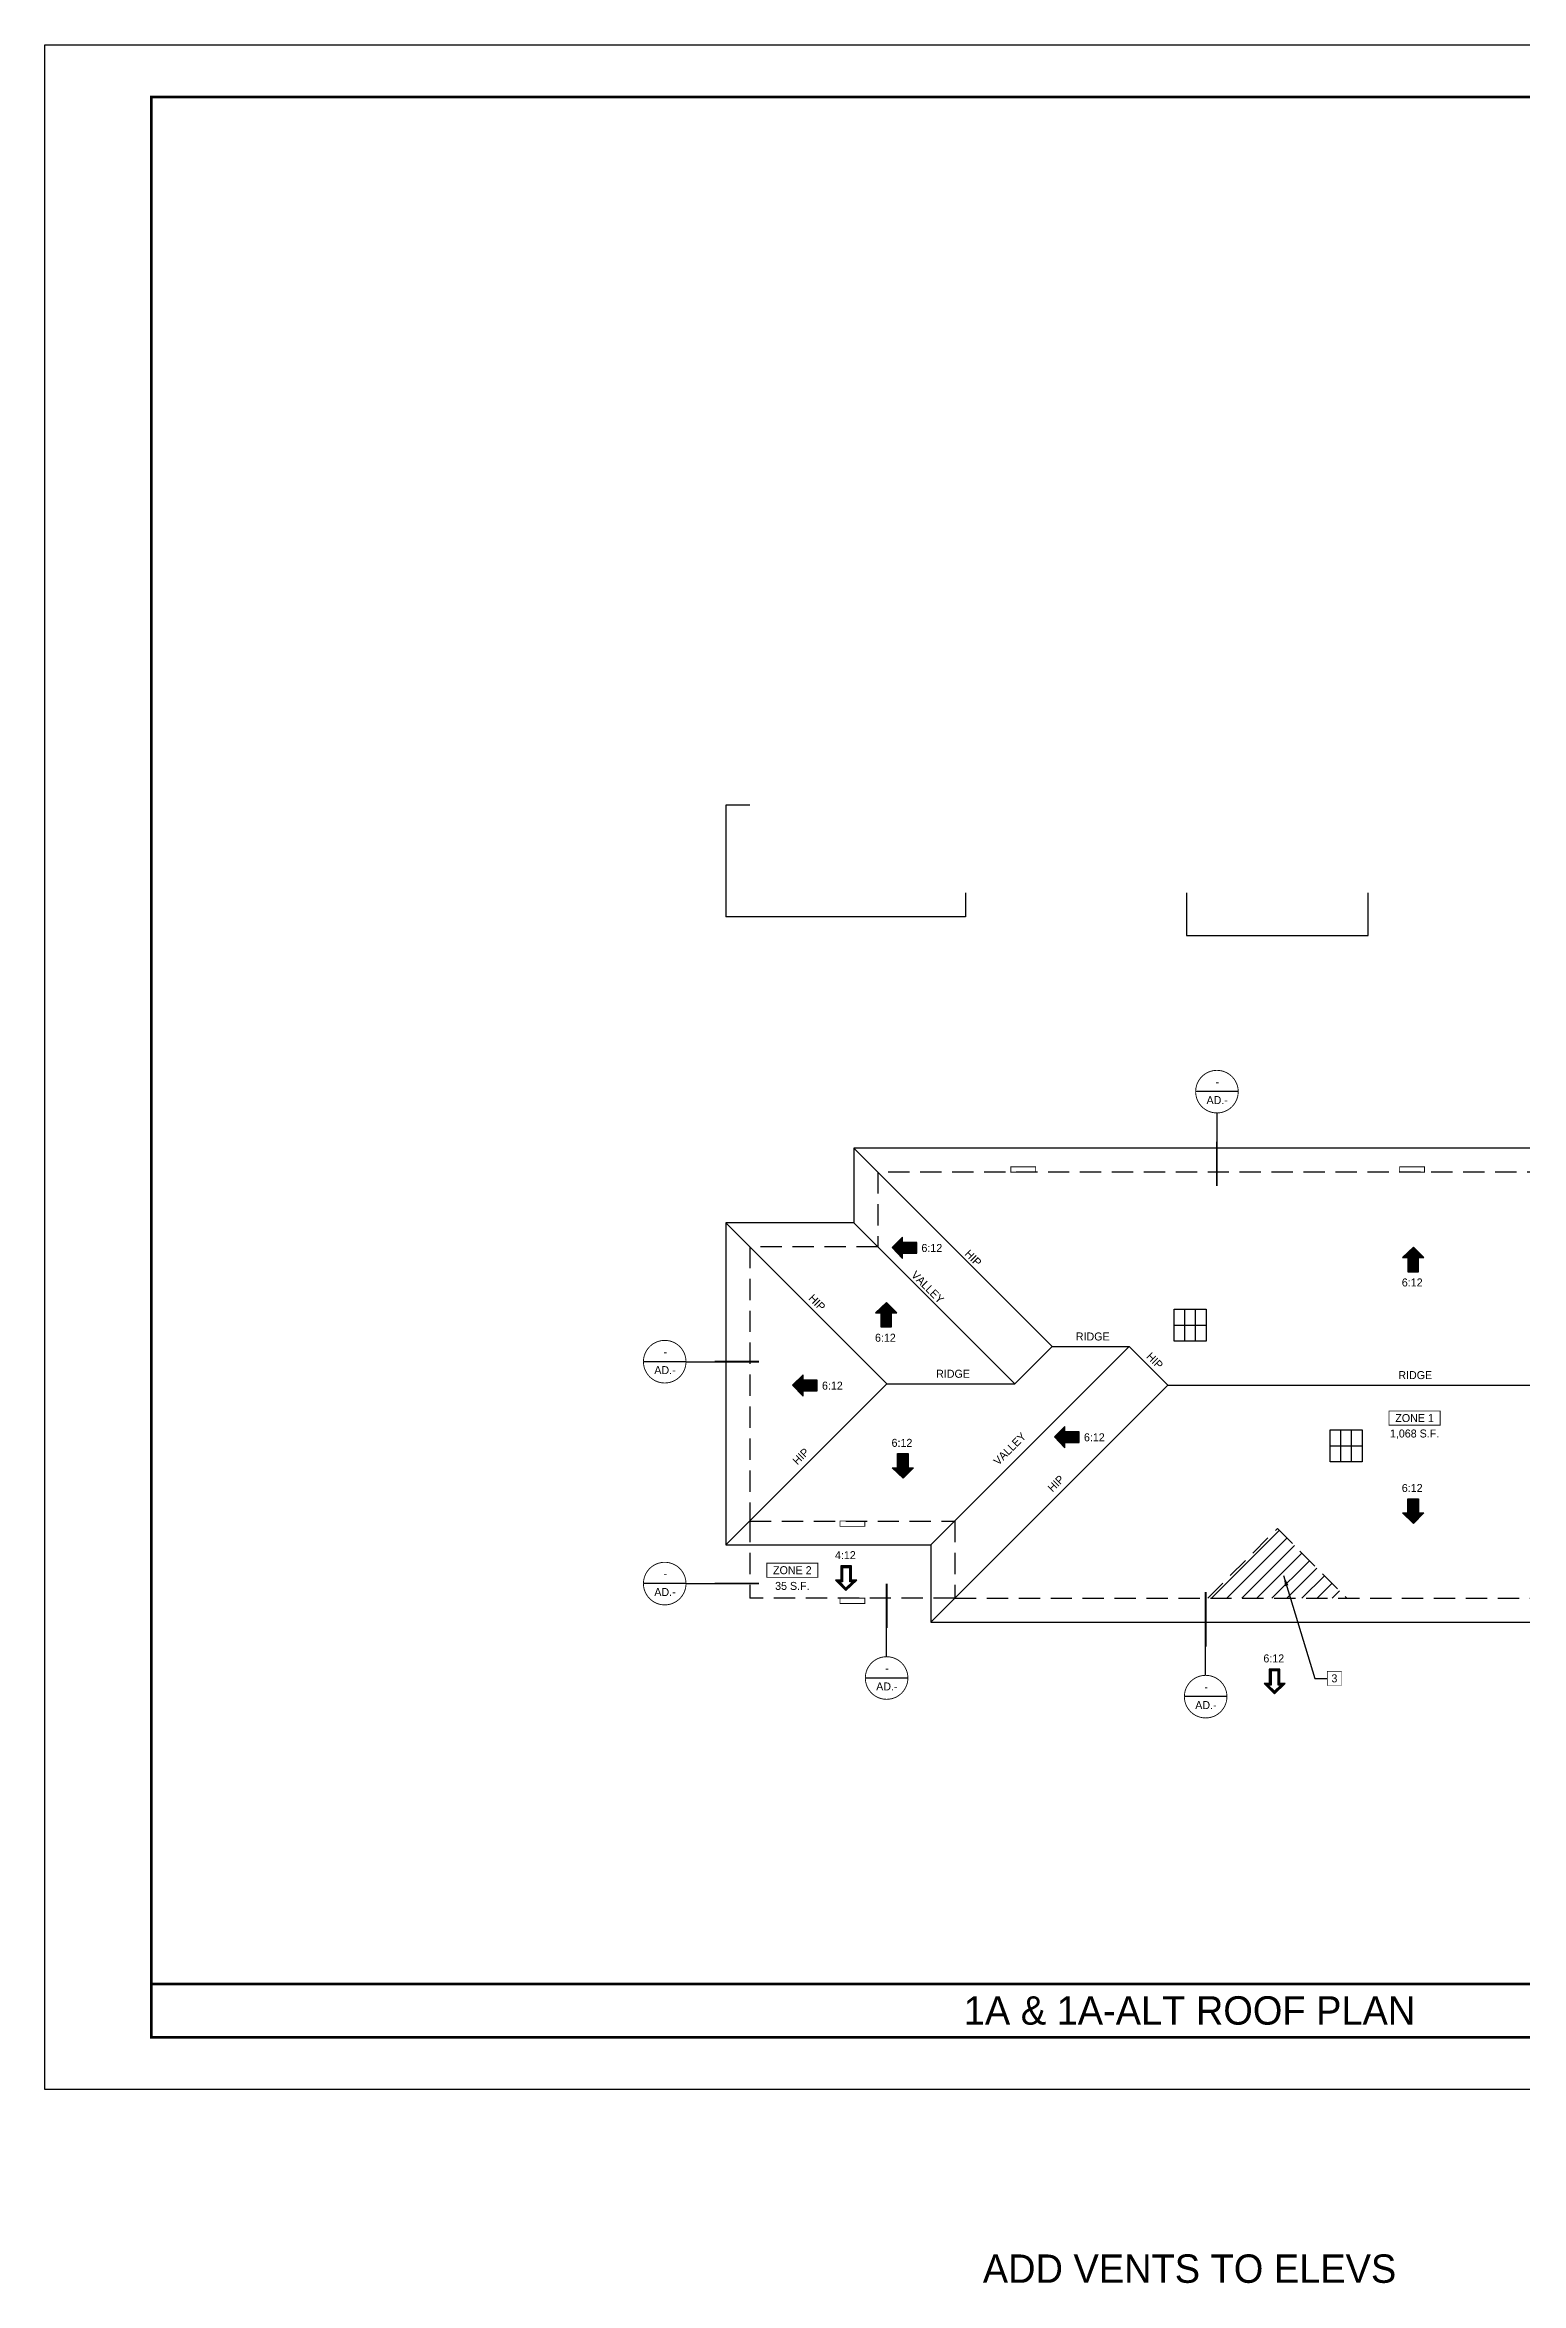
# Model space of a CAD drawing. Extents: x -4845 to 1196, y -1368 to 401.
# Drawn here: x -1728 to -896, y -1261 to 0 of the extents above; entities that cross this region are included whole.
import ezdxf
from ezdxf.enums import TextEntityAlignment as Align

# ---------------------------------------------------------------- set-up
doc = ezdxf.new("R2010")
doc.units = 0
doc.header["$LTSCALE"] = 48
doc.header["$MEASUREMENT"] = 0
doc.linetypes.add('HIDDEN', pattern=[0.375, 0.25, -0.125])
doc.layers.get('0').update_dxf_attribs({"linetype": 'CONTINUOUS'})
doc.layers.add('24X36TB', color=7, linetype='CONTINUOUS', lineweight=30)
for name, color, linetype in [('A-DIMS', 3, 'CONTINUOUS'), ('A-HATCH', 40, 'CONTINUOUS'), ('A-RF-BLDG', 42, 'HIDDEN'), ('A-RF-ROOF', 242, 'CONTINUOUS'), ('A-SYM', 2, 'CONTINUOUS'), ('A-SYM TEXT', 3, 'CONTINUOUS'), ('A-SYM-TEXT', 3, 'CONTINUOUS'), ('A-SYMTEXT', 2, 'CONTINUOUS'), ('A-TEXT', 3, 'CONTINUOUS'), ('TB-text', 3, 'CONTINUOUS')]:
    doc.layers.add(name, color=color, linetype=linetype)
doc.styles.get("Standard").update_dxf_attribs({"font": 'ERASMD.TTF', "height": 4.5})
doc.dimstyles.new('ARROW$7', dxfattribs={"dimscale": 48, "dimtxt": 0.18, "dimasz": 0.125, "dimexe": 0.1875, "dimexo": 0.0625, "dimgap": 0.09375, "dimtad": 1, "dimdec": 4, "dimzin": 3, "dimdsep": 46, "dimlunit": 4, "dimtxsty": 'Standard', "dimcen": 0.09375, "dimdle": 0.125, "dimclrd": 7, "dimclre": 7, "dimclrt": 7, "dimadec": 0, "dimazin": 0, "dimtfac": 1, "dimtdec": 4, "dimtofl": 0, "dimtmove": 2, "dimatfit": 3, "dimfxl": 1, "dimfrac": 2, "dimtolj": 1, "dimtzin": 0, "dimarcsym": 0})

# ---------------------------------------------------------------- blocks, each defined once
blk = doc.blocks.new('01PSRV01')
at = {"color": 0, "linetype": 'ByBlock'}
blk.add_lwpolyline([(0, 0.5), (-0.4330127018922099, -0.25), (0.4330127018922099, -0.25)], close=True, dxfattribs=at)
blk.add_attdef('NUMBER', text='', height=0.25, dxfattribs=at).set_placement((0, 0), align=Align.MIDDLE)
blk = doc.blocks.new('A$C06A91398')
at = {"layer": '24X36TB'}
for p, q in [((495.616438165267, 322.6444678693588), (495.616438165267, 274.6444678693588)), ((444.616438165267, 306.6444678693588), (582.616438165267, 306.6444678693588)), ((444.616438165267, 290.6444678693588), (582.616438165267, 290.6444678693588)), ((444.616438165267, 274.6444678693588), (582.616438165267, 274.6444678693588)), ((464.9224525990321, 250.6444678693588), (464.9224525990321, 202.6444678693588)), ((531.5331086224433, 250.6444678693588), (531.5331086224433, 202.6444678693588)), ((444.616438165267, 234.6444678693588), (582.616438165267, 234.6444678693588)), ((444.616438165267, 218.6444678693588), (582.616438165267, 218.6444678693588))]:
    blk.add_line(p, q, dxfattribs=at)
blk.add_lwpolyline([(-1115.883561834733, 1085.144467869359), (612.116438165267, 1085.144467869359), (612.116438165267, -66.85553213064122), (-1115.883561834733, -66.85553213064122)], close=True, dxfattribs=at)
for points, const_width in [([(420.616438165267, -37.35553213064122), (420.616438165267, 1055.644467869359), (-1055.883561834733, 1055.644467869359), (-1055.883561834733, -37.35553213064122)], 1.5), ([(444.616438165267, 647.5168650718915), (444.616438165267, 959.2602155288696), (582.616438165267, 959.2602155288696), (582.616438165267, 647.5168650718915)], 1.5), ([(444.616438165267, 346.6444678693588), (444.616438165267, 623.5168650718915), (582.616438165267, 623.5168650718915), (582.616438165267, 346.6444678693588)], 1.5), ([(444.616438165267, 274.6444678693588), (444.616438165267, 322.6444678693588), (582.616438165267, 322.6444678693588), (582.616438165267, 274.6444678693588)], 1.5), ([(444.616438165267, 202.6444678693588), (444.616438165267, 250.6444678693588), (582.616438165267, 250.6444678693588), (582.616438165267, 202.6444678693588)], 1.5), ([(444.616438165267, 178.6444678693588), (582.616438165267, 178.6444678693588), (582.616438165267, 154.6444678693588), (444.616438165267, 154.6444678693588)], 1.5), ([(444.616438165267, 34.64446786935878), (444.616438165267, 130.6444678693588), (582.616438165267, 130.6444678693588), (582.616438165267, 34.64446786935878)], 1.5), ([(444.616438165267, 10.64446786935878), (582.616438165267, 10.64446786935878), (582.616438165267, -37.35553213064122), (444.616438165267, -37.35553213064122)], 2)]:
    blk.add_lwpolyline(points, close=True, dxfattribs=dict(at, const_width=const_width))
at = {"layer": '24X36TB', "const_width": 1.5}
blk.add_lwpolyline([(513.616438165267, 250.6444678693588), (513.616438165267, 202.6444678693588)], dxfattribs=at)
at = {"layer": 'TB-text', "xscale": 14.40000000000146, "yscale": 14.39999999999418, "zscale": 14.4}
for p, values in [((456.1092900877156, 240.1680923055465), {'NUMBER': '1'}), ((522.7199461111195, 240.1680923055465), {'NUMBER': '4'}), ((456.1092900877156, 224.1680923055465), {'NUMBER': '2'}), ((522.7199461111195, 224.1680923055465), {'NUMBER': '5'}), ((456.1092900877156, 208.1680923055465), {'NUMBER': '3'}), ((522.7199461111195, 208.1680923055465), {'NUMBER': '6'})]:
    blk.add_blockref('01PSRV01', p, dxfattribs=at).add_auto_attribs(values)
at = {"layer": 'TB-text', "char_height": 4.5, "width": 51, "attachment_point": 4}
for s, insert in [('{\\fEras Medium ITC|b0|i0|c0|p34;DATE}', (451.262750278318, 314.6444678693588)), ('{\\fEras Medium ITC|b0|i0|c0|p34;PROJECT NO.}', (451.262750278318, 298.6444678693588)), ('{\\fEras Medium ITC|b0|i0|c0|p34;SCALE}', (451.262750278318, 282.6444678693588))]:
    blk.add_mtext(s, dxfattribs=dict(at, insert=insert))
blk = doc.blocks.new('ROOF ARROW 1')
at = {"layer": 'A-SYM-TEXT'}
h = blk.add_hatch(color=7, dxfattribs=at)
h.paths.add_polyline_path([(-8, 3), (-8, 6.000000000007276), (-13.84451850976257, 0.1554814902119688), (-8, -5.999999999992724), (-7.999999999998181, -3), (0, -3), (0, 3)])
h.paths.add_polyline_path([(-1, 2), (-1, -2), (-9, -2), (-9.000000000001819, -3.494470869867655), (-12.44839124063583, 0.1373951969799236), (-8.999999999998181, 3.585786437615752), (-9.000000000001819, 2)], flags=16)
at = {"layer": 'A-SYM-TEXT', "color": 7}
blk.add_lwpolyline([(-13.8445185097662, 0.1554814902192447), (-8, -6), (-8, -3), (0, -3), (0, 3), (-8, 3), (-8, 6), (-13.8445185097662, 0.1554814902192447)], dxfattribs=at)
blk.add_lwpolyline([(-12.44839124063583, 0.1373951969799236), (-9, -3.494470869874931), (-9, -2), (-1, -2), (-1, 2), (-9, 2), (-9, 3.585786437623028)], close=True, dxfattribs=at)

msp = doc.modelspace()

# ---------------------------------------------------------------- hatches: boundary and pattern name
at = {"layer": 'A-HATCH'}
h = msp.add_hatch(dxfattribs=at)
h.set_pattern_fill('ANSI31,_O', color=256, scale=48)
h.set_pattern_definition([(45, (0, 0), (-4.242640687119285, 4.242640687119286), [])])
h.paths.add_polyline_path([(-1033.29719036351, -835.9178914970762), (-1072.539831050738, -875.1605321843042), (-994.0545496762298, -875.1605321843557)])
at = {"layer": 'A-SYM-TEXT'}
for points in [[(-1250.420984435793, -677.6501205262807), (-1244.576465926012, -683.8056020165), (-1244.576465926012, -680.8056020165), (-1236.576465926012, -680.8056020165), (-1236.576465926012, -677.8056020165), (-1236.576465926012, -674.8056020165), (-1244.576465926012, -674.8056020165), (-1244.576465926012, -671.8056020165)], [(-956.6490681855789, -677.3404279750694), (-962.8045496757982, -683.1849464848501), (-959.8045496757982, -683.1849464848501), (-959.8045496757982, -691.1849464848501), (-956.8045496757982, -691.1849464848501), (-953.8045496757982, -691.1849464848501), (-953.8045496757982, -683.1849464848501), (-950.8045496757982, -683.1849464848501)], [(-1253.568805661712, -708.4915627546043), (-1259.724287151932, -714.336081264385), (-1256.724287151932, -714.336081264385), (-1256.724287151932, -722.336081264385), (-1253.724287151932, -722.336081264385), (-1250.724287151932, -722.336081264385), (-1250.724287151932, -714.336081264385), (-1247.724287151932, -714.336081264385)], [(-1306.471510172681, -755.2154176499657), (-1300.6269916629, -761.370899140185), (-1300.6269916629, -758.370899140185), (-1292.6269916629, -758.370899140185), (-1292.6269916629, -755.370899140185), (-1292.6269916629, -752.370899140185), (-1300.6269916629, -752.370899140185), (-1300.6269916629, -749.370899140185)], [(-1158.830982471353, -784.3105096708982), (-1152.986463961573, -790.4659911611175), (-1152.986463961573, -787.4659911611175), (-1144.986463961573, -787.4659911611175), (-1144.986463961573, -784.4659911611175), (-1144.986463961573, -781.4659911611175), (-1152.986463961573, -781.4659911611175), (-1152.986463961573, -778.4659911611175)], [(-1244.21821974906, -807.5490820396317), (-1250.373701239279, -801.7045635298508), (-1247.373701239279, -801.7045635298508), (-1247.373701239279, -793.7045635298508), (-1244.373701239279, -793.7045635298509), (-1241.373701239279, -793.7045635298509), (-1241.373701239279, -801.7045635298509), (-1238.373701239279, -801.7045635298509)], [(-956.6490681855798, -832.9806363935435), (-962.8045496757991, -827.1361178837626), (-959.8045496757991, -827.1361178837626), (-959.804549675799, -819.1361178837626), (-956.804549675799, -819.1361178837627), (-953.804549675799, -819.1361178837627), (-953.8045496757991, -827.1361178837627), (-950.8045496757991, -827.1361178837627)]]:
    msp.add_hatch(color=7, dxfattribs=at).paths.add_polyline_path(points)

# ---------------------------------------------------------------- linework, layer by layer
at = {"layer": '24X36TB', "const_width": 1.5}
msp.add_lwpolyline([(-1668, -1092.5), (-1074, -1092.5), (-191.5, -1092.5)], dxfattribs=at)
at = {"layer": 'A-RF-BLDG'}
for p in [(-1330.554549676391, -831.6605321841944), (-1215.054549676391, -875.1605321841944)]:
    msp.add_line(p, (-1330.554549676391, -875.1605321841944), dxfattribs=at)
for points in [[(-628.5545496763912, -635.1605321842117), (-1258.554549676391, -635.1605321842117), (-1258.55454967639, -677.1605321842211), (-1330.554549676391, -677.1605321842202), (-1330.554549676391, -831.6605321842108), (-1215.054549676391, -831.6605321842108), (-1215.054549676391, -875.1605321842108), (-843.5545973143576, -875.1605321844545), (-843.5545973143089, -887.1605321842117), (-733.5543686630599, -887.1605321842653), (-733.554368662964, -875.1605321844745), (-698.5545496763912, -875.1605321844745), (-698.5545496747341, -790.660532182902), (-628.5545496763912, -790.660532182902), (-628.5545496763916, -635.1605321842117)], [(-1072.53983105063, -875.1605321841953), (-1033.297190363511, -835.9178914970762), (-994.0545496763918, -875.1605321841944)]]:
    msp.add_lwpolyline(points, dxfattribs=at)
at = {"layer": 'A-RF-ROOF'}
for p, q in [((-1344.054549676391, -428.3548637825834), (-1344.05454967639, -491.354863782567)), ((-1330.554549676398, -428.3548637825834), (-1344.054549676391, -428.3548637825834)), ((-1209.054549676391, -477.8548637825834), (-1209.0545496764, -491.3548637825843)), ((-1084.539831050738, -477.8548637826768), (-1084.539831050718, -491.3548637826697)), ((-1209.0545496764, -491.3548637825766), (-1344.05454967639, -491.354863782567)), ((-1272.054549676391, -621.6605321842117), (-1160.304549676407, -733.4105321841598)), ((-1344.054549676391, -663.6605321842248), (-1253.30454967641, -754.410532184176)), ((-1272.05454967639, -663.6605321842245), (-1181.304549676409, -754.4105321841778)), ((-1116.804549676406, -733.4105321841598), (-1228.554549676391, -845.1605321842108)), ((-1160.304549676407, -733.4105321841598), (-1181.304549676413, -754.4105321841779)), ((-1160.304549676407, -733.4105321841598), (-1116.804549676406, -733.4105321841598)), ((-1116.804549676406, -733.4105321841598), (-1095.05454967641, -755.1605321841416)), ((-1253.30454967641, -754.410532184176), (-1344.054549676391, -845.1605321842108)), ((-1253.304549676408, -754.4105321841778), (-1181.304549676413, -754.4105321841779)), ((-1095.054549676573, -755.1605321843053), (-1228.554549676391, -888.6605321842026)), ((-1095.054549676573, -755.1605321843053), (-818.5545496750069, -755.1605321843072))]:
    msp.add_line(p, q, dxfattribs=at)
for points in [[(-982.0545496762305, -491.3548637827369), (-982.0545496762304, -477.8548637827362)], [(-1084.539831050738, -491.3548637826697), (-1084.539831050738, -501.854863782669), (-982.0545496762304, -501.8548637827362), (-982.0545496762304, -491.3548637827369)], [(-720.0543686632591, -888.6605321840034), (-720.0543686631631, -888.6605321844745), (-685.0545496766558, -888.6605321844745), (-685.0545496749987, -804.160532182902), (-615.0545496763912, -804.160532182902), (-615.0545496763916, -621.6605321842117), (-1272.054549676391, -621.6605321842117), (-1272.05454967639, -663.6605321842258), (-1344.054549676391, -663.6605321842248), (-1344.054549676391, -845.1605321842108), (-1228.554549676391, -845.1605321842108), (-1228.554549676391, -888.6605321842026), (-857.0547306792771, -888.6605321844463)]]:
    msp.add_lwpolyline(points, dxfattribs=at)
at = {"layer": 'A-SYM', "linetype": 'Continuous'}
for p, q in [((-1085.411347200445, -730.3560581864713), (-1085.411347200445, -712.3560581864713)), ((-1079.411347200445, -730.3560581864713), (-1079.411347200445, -712.3560581864713)), ((-1091.411347200445, -721.3560581864713), (-1073.411347200445, -721.3560581864713)), ((-997.4906161601466, -798.3162885488764), (-997.4906161601466, -780.3162885488764)), ((-991.4906161601466, -798.3162885488764), (-991.4906161601466, -780.3162885488764)), ((-1003.490616160147, -789.3162885488764), (-985.4906161601466, -789.3162885488764))]:
    msp.add_line(p, q, dxfattribs=at)
at = {"layer": 'A-SYM'}
for points, const_width in [([(-1183.507804116383, -635.1605321842117), (-1183.507804116383, -632.1605321842117), (-1169.507804116383, -632.1605321842117), (-1169.507804116383, -635.1605321842117)], 0.5), ([(-964.338860095404, -635.1605321842117), (-964.338860095404, -632.1605321842117), (-950.338860095404, -632.1605321842117), (-950.338860095404, -635.1605321842117)], 0.5), ([(-970.3560546707467, -777.6785004894646), (-970.3560546707467, -769.6785004894646), (-941.5561894468719, -769.6785004894646), (-941.5561894468719, -777.6785004894646)], 0.5), ([(-1279.804549676391, -834.6605321842108), (-1279.804549676391, -831.6605321842108), (-1265.804549676391, -831.6605321842108), (-1265.804549676391, -834.6605321842108)], 0.5), ([(-1321.052948035991, -863.3983247350279), (-1321.052948035991, -855.3983247350279), (-1292.253082812116, -855.3983247350279), (-1292.253082812116, -863.3983247350279)], 0.5), ([(-1279.804549676391, -878.1605321841944), (-1279.804549676391, -875.1605321841944), (-1265.804549676391, -875.1605321841944), (-1265.804549676391, -878.1605321841944)], 0.5), ([(-1005.144992077176, -924.3248984728361), (-997.1449920771756, -924.3248984728361), (-997.1449920771756, -916.3248984728361), (-1005.144992077176, -916.3248984728361)], 0.25)]:
    msp.add_lwpolyline(points, close=True, dxfattribs=dict(at, const_width=const_width))
at = {"layer": 'A-SYM', "linetype": 'Continuous'}
for points in [[(-1091.411347200445, -712.3560581864713), (-1073.411347200445, -712.3560581864713), (-1073.411347200445, -730.3560581864713), (-1091.411347200445, -730.3560581864713)], [(-1003.490616160147, -780.3162885488764), (-985.4906161601466, -780.3162885488764), (-985.4906161601466, -798.3162885488764), (-1003.490616160147, -798.3162885488764)]]:
    msp.add_lwpolyline(points, close=True, dxfattribs=at)
at = {"layer": 'A-SYM-TEXT', "color": 7}
for points in [[(-1250.420984435778, -677.6501205262807), (-1244.576465926012, -683.8056020165), (-1244.576465926012, -680.8056020165), (-1236.576465926012, -680.8056020165), (-1236.576465926012, -674.8056020165), (-1244.576465926012, -674.8056020165), (-1244.576465926012, -671.8056020165), (-1250.420984435778, -677.6501205262807)], [(-956.6490681855789, -677.3404279750839), (-962.8045496757982, -683.1849464848501), (-959.8045496757982, -683.1849464848501), (-959.8045496757982, -691.1849464848501), (-953.8045496757982, -691.1849464848501), (-953.8045496757982, -683.1849464848501), (-950.8045496757982, -683.1849464848501), (-956.6490681855789, -677.3404279750839)], [(-1253.568805661712, -708.4915627546188), (-1259.724287151932, -714.336081264385), (-1256.724287151932, -714.336081264385), (-1256.724287151932, -722.336081264385), (-1250.724287151932, -722.336081264385), (-1250.724287151932, -714.336081264385), (-1247.724287151932, -714.336081264385), (-1253.568805661712, -708.4915627546188)], [(-1306.471510172666, -755.2154176499657), (-1300.6269916629, -761.370899140185), (-1300.6269916629, -758.370899140185), (-1292.6269916629, -758.370899140185), (-1292.6269916629, -752.370899140185), (-1300.6269916629, -752.370899140185), (-1300.6269916629, -749.370899140185), (-1306.471510172666, -755.2154176499657)], [(-1158.830982471339, -784.3105096708982), (-1152.986463961573, -790.4659911611175), (-1152.986463961573, -787.4659911611175), (-1144.986463961573, -787.4659911611175), (-1144.986463961573, -781.4659911611175), (-1152.986463961573, -781.4659911611175), (-1152.986463961573, -778.4659911611175), (-1158.830982471339, -784.3105096708982)], [(-1244.21821974906, -807.5490820396171), (-1250.373701239279, -801.7045635298508), (-1247.373701239279, -801.7045635298508), (-1247.373701239279, -793.7045635298508), (-1241.373701239279, -793.7045635298509), (-1241.373701239279, -801.7045635298509), (-1238.373701239279, -801.7045635298509), (-1244.21821974906, -807.5490820396171)], [(-956.6490681855798, -832.9806363935289), (-962.8045496757991, -827.1361178837626), (-959.8045496757991, -827.1361178837626), (-959.804549675799, -819.1361178837626), (-953.804549675799, -819.1361178837627), (-953.8045496757991, -827.1361178837627), (-950.8045496757991, -827.1361178837627), (-956.6490681855798, -832.9806363935289)]]:
    msp.add_lwpolyline(points, dxfattribs=at)
at = {"layer": 'A-SYMTEXT'}
for p, q in [((-1055.360008645703, -589.7717033721992), (-1079.35212800923, -589.7717033721992)), ((-1067.352128009099, -601.7717033723447), (-1067.352128009099, -617.9002315523749)), ((-1366.586282696021, -741.8985090076676), (-1390.578402059549, -741.8985090076676)), ((-1366.586282696021, -741.8985090076676), (-1350.457754515991, -741.8985090076676)), ((-1366.586282696021, -866.9105321842026), (-1390.578402059548, -866.9105321842026)), ((-1366.586282696021, -866.9105321842026), (-1350.457754515991, -866.9105321842026)), ((-1253.520017077385, -908.101510191781), (-1253.520017077385, -891.9729820117509)), ((-1073.702424427157, -918.6015101918837), (-1073.702424427157, -902.4729820118536)), ((-1241.526743621376, -920.1042964175294), (-1265.518862984903, -920.1042964175294)), ((-1061.709150971147, -930.6042964176321), (-1085.701270334675, -930.6042964176321))]:
    msp.add_line(p, q, dxfattribs=at)
at = {"layer": 'A-SYMTEXT', "color": 1, "const_width": 0.5}
for points in [[(-1079.350300351107, -589.9811322494561, 229.181663609521), (-1079.35212800923, -589.7717033722065)], [(-1390.576574401425, -742.1079378849245, 229.181663609521), (-1390.578402059549, -741.8985090076749)], [(-1390.576574401425, -867.1199610614594, 229.181663609521), (-1390.578402059548, -866.9105321842098)], [(-1265.51703532678, -920.3137252947863, 229.181663609521), (-1265.518862984903, -920.1042964175367)], [(-1085.699442676552, -930.813725294889, 229.181663609521), (-1085.701270334675, -930.6042964176394)]]:
    msp.add_lwpolyline(points, format="xyb", dxfattribs=at)
at = {"layer": 'A-SYMTEXT', "const_width": 1}
for points in [[(-1067.352128009099, -617.9002315523749), (-1067.352128009099, -642.9193225967892)], [(-1350.457754515991, -741.8985090076676), (-1325.438663471577, -741.8985090076676)], [(-1350.457754515991, -866.9105321842026), (-1325.438663471577, -866.9105321842026)], [(-1253.520017077385, -891.9729820117509), (-1253.520017077385, -866.9538909673365)], [(-1073.702424427157, -902.4729820118536), (-1073.702424427157, -871.6462157283694)]]:
    msp.add_lwpolyline(points, dxfattribs=at)

# ---------------------------------------------------------------- block references
at = {"layer": 'A-DIMS'}
msp.add_blockref('A$C06A91398', (-612.116438165267, -1085.144467869359), dxfattribs=at)
at = {"layer": 'A-SYM-TEXT', "rotation": 90}
for p in [(-1276.292265181568, -856.9753294566992), (-1034.819623077189, -915.1396102249957)]:
    msp.add_blockref('ROOF ARROW 1', p, dxfattribs=at)

# ---------------------------------------------------------------- texts
at = {"layer": 'A-SYM TEXT', "insert": (-1001.148594436707, -920.3248984728361), "char_height": 4.5, "width": 8.007204719033325, "attachment_point": 5}
msp.add_mtext('3', dxfattribs=at)
at = {"layer": 'A-SYM-TEXT', "char_height": 4.5, "attachment_point": 5}
for s, insert, width in [('AD.-', (-1067.20378842631, -594.5287830880106), 10.82924567061127), ('-', (-1067.070005869651, -584.2391939225918), 10.82924567061127), ('-', (-1378.29627991997, -736.3659995580601), 10.82924567061127), ('AD.-', (-1378.430062476629, -746.655588723479), 10.82924567061127), ('1,068 S.F.', (-955.9561220588093, -782.7720757317675), 28.7998652238748), ('ZONE 1', (-955.9561220588093, -773.6785004894646), 28.7998652238748), ('ZONE 2', (-1306.653015424054, -859.3983247350279), 28.7998652238748), ('AD.-', (-1378.430062476628, -871.667611900014), 10.82924567061127), ('-', (-1378.296279919969, -861.3780227345951), 10.82924567061127), ('35 S.F.', (-1306.653015424054, -868.2427663825238), 28.7998652238748), ('-', (-1253.236740845324, -914.571786967922), 10.82924567061127), ('AD.-', (-1253.370523401983, -924.8613761333409), 10.82924567061127), ('AD.-', (-1073.552930751755, -935.3613761334435), 10.82924567061127), ('-', (-1073.419148195096, -925.0717869680246), 10.82924567061127)]:
    msp.add_mtext(s, dxfattribs=dict(at, insert=insert, width=width))
at = {"layer": 'A-TEXT'}
for s, p in [('6:12', (-1233.890243790936, -680.0905099202182)), ('6:12', (-963.1528135246222, -699.5141626212726)), ('6:12', (-1260.072551000756, -730.6652974008075)), ('RIDGE', (-1146.866807205016, -729.9528513240039)), ('6:12', (-1289.940769527824, -757.6558070439032)), ('RIDGE', (-1225.616807205018, -750.9528513240218)), ('RIDGE', (-965.1168072043997, -751.7028513241503)), ('6:12', (-1250.721965088103, -789.8753473934283)), ('6:12', (-1142.300241826496, -786.7508990648357)), ('6:12', (-963.1528135246228, -815.3069017473401)), ('4:12', (-1282.640529030392, -853.1461133202768)), ('6:12', (-1041.167886926012, -911.3103940885733))]:
    msp.add_text(s, height=4.5, dxfattribs=at).set_placement(p)
for s, rotation, p in [('HIP', 315.0000000000047, (-1209.859777689641, -681.5472436642492)), ('VALLEY', 315.0000000000047, (-1239.982801011884, -693.4242203420287)), ('HIP', 315.0000000000047, (-1297.841557972948, -706.6048945076078)), ('HIP', 315.0000000000047, (-1107.53807589217, -739.3755252338261)), ('VALLEY', 44.99999999999327, (-1190.612680208869, -800.5874580691719)), ('HIP', 44.99999999999327, (-1303.800655108219, -800.416558149173)), ('HIP', 44.99999999999327, (-1160.068124318184, -815.6840273591123))]:
    msp.add_text(s, height=4.5, rotation=rotation, dxfattribs=at).set_placement(p)
at = {"layer": 'A-TEXT', "char_height": 16, "width": 1170.42478425319, "attachment_point": 5}
for s, insert in [('1A & 1A-ALT ROOF PLAN', (-1082.787607873403, -1107.5)), ('ADD VENTS TO ELEVS', (-1082.787607873403, -1252.946046768471))]:
    msp.add_mtext(s, dxfattribs=dict(at, insert=insert))

# ---------------------------------------------------------------- leaders
at = {"layer": 'A-SYM-TEXT', "color": 7}
msp.add_leader([(-1029.742853882302, -862.350178855575), (-1012.144992077176, -920.3248984728361), (-1005.144992077176, -920.3248984728361)], dimstyle='ARROW$7', dxfattribs=at)

doc.saveas('drawing.dxf')
